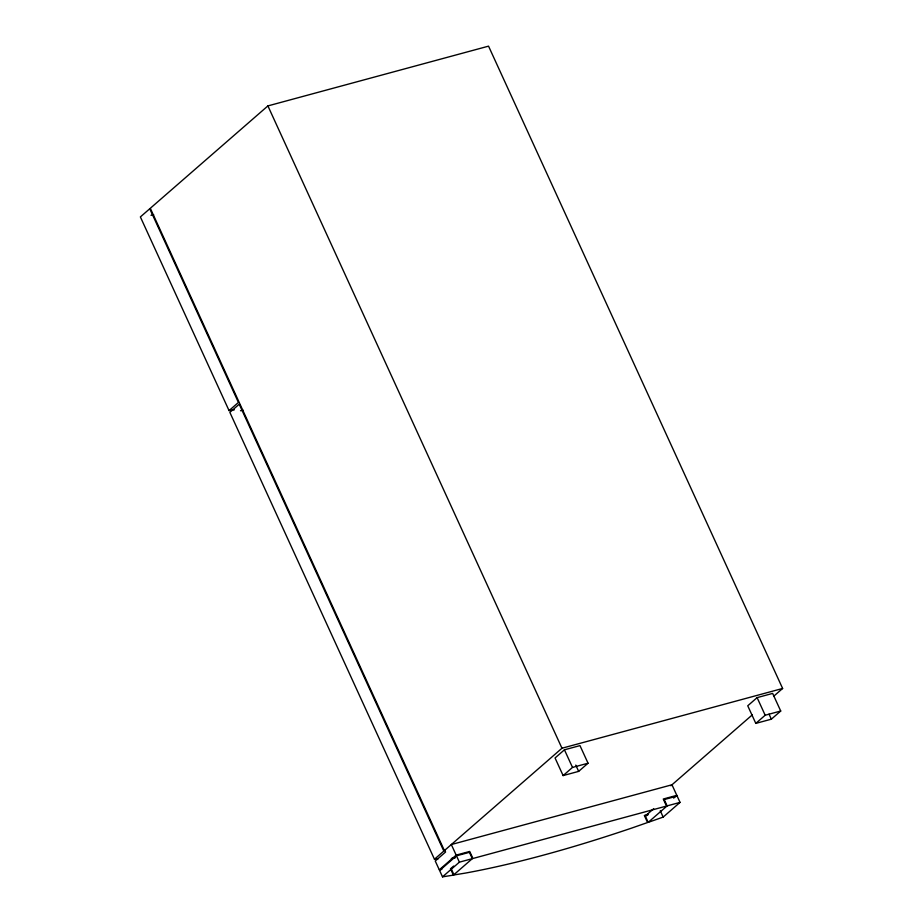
<?xml version="1.0" encoding="UTF-8"?>
<svg xmlns="http://www.w3.org/2000/svg" width="923" height="923" viewBox="0 0 923 923"><rect width="100%" height="100%" fill="white"/><g stroke="black" fill="none" stroke-linecap="round" stroke-linejoin="round"><path stroke-width="1.38" d="M267.901 105.914L150.311 208.275L444.39 850.591L561.969 748.23L782.623 688.466L488.544 46.15L267.901 105.914L561.969 748.23M229.054 410.608L238.422 402.44L149.757 208.76L140.377 216.928L229.054 410.608A510.465 113.091 -24.6 0 0 234.315 409.824M434.456 859.244L443.825 851.075L239.23 404.205L229.862 412.373L434.456 859.244A510.465 113.091 -24.6 0 0 438.39 858.655M564.438 749.811L555.058 757.979L563.122 775.585L578.663 771.374L588.043 763.217L579.979 745.611L564.438 749.811L572.502 767.417L563.122 775.585M444.771 850.268L445.567 852.021L435.252 861.009L439.29 869.812L456.17 855.113L469.715 851.444L472.945 858.482L666.487 806.067L663.268 799.018L676.813 795.349L671.979 784.781L451.324 844.545L456.17 855.113M456.493 855.817L439.613 870.516L442.509 876.85L453.401 875.131L472.322 858.655L469.415 852.321L456.493 855.817L459.389 862.163L442.509 876.85M453.654 866.039L450.493 868.785L453.401 875.131M757.114 697.626L747.745 705.783L755.799 723.39L771.34 719.19L780.72 711.022L772.655 693.415L757.114 697.626L765.179 715.233L755.799 723.39M670.848 785.773L752.233 714.921M773.947 696.023L782.623 688.466M648.188 822.37L667.11 805.894L664.214 799.56L677.136 796.053L680.043 802.387L663.164 817.086L648.188 822.37L645.292 816.024L653.692 808.71M673.652 798.107L676.813 795.349M645.292 816.024L647.784 815.147M648.246 814.132L644.346 815.494L647.565 822.531L631.967 827.989A510.465 113.091 -24.6 0 1 465.527 873.066L454.024 874.958L451.335 869.085M572.502 767.417L588.043 763.217M765.179 715.233L780.72 711.022M459.389 862.163L472.322 858.655M667.11 805.894L680.043 802.387M439.29 869.812L441.84 869.385M769.044 714.16L771.34 719.19M660.257 810.74L663.164 817.086M575.779 765.086L578.663 771.374M243.199 410.274A510.465 113.091 -24.6 0 1 240.488 410.723M455.489 857.721A510.465 113.091 -24.6 0 1 451.335 858.448M153.726 214.84A510.465 113.091 -24.6 0 1 151.003 215.29"/></g></svg>
